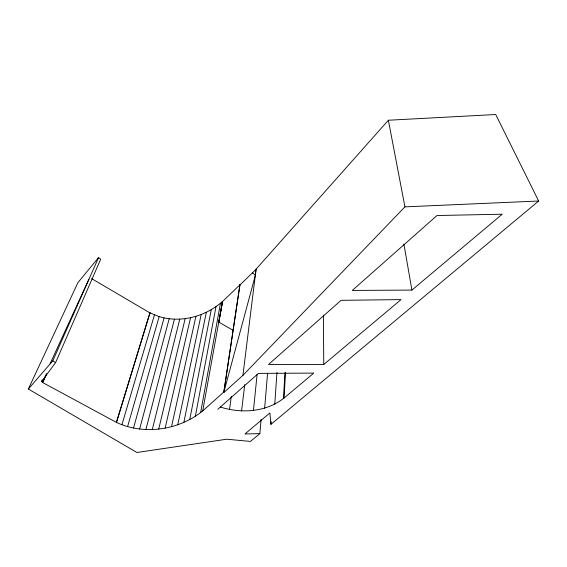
<?xml version="1.0" encoding="UTF-8"?>
<svg xmlns="http://www.w3.org/2000/svg" width="567" height="567" viewBox="0 0 567 567"><rect width="100%" height="100%" fill="white"/><g stroke="black" fill="none" stroke-linecap="round" stroke-linejoin="round"><path stroke-width="0.85" d="M220.372 407.042C241.195 413.683 265.781 412.209 283.479 398.445L284.918 372.803M283.479 398.445L284.088 398.02L285.499 372.384M274.768 404.151L276.958 372.441M256.071 269.19L255.398 275.115L223.767 392.591L239.926 284.832L223.767 392.591L242.924 375.361L256.071 269.19L388.367 120.239L495.728 114.513L538.65 201.016L270.962 424.336L271.154 421.692M264.64 408.205L267.589 373.157M46.437 374.206L42.844 382.3L41.497 381.577L55.587 362.625L100.713 259.176L98.516 257.638L77.927 282.614L28.35 389.026L136.895 452.487L226.729 439.205L250.458 441.431L259.842 433.613L261.082 419.537M253.456 410.473L257.085 374.518M241.606 410.912L244.738 384.61M229.507 409.494L231.315 396.376M46.614 373.639L42.66 382.548L116.355 422.358C143.933 435.456 179.044 430.197 202.702 410.912L222.519 301.389L218.819 322.134L232.853 330.164M218.819 322.134L222.519 301.389M200.619 412.62L220.464 303.239L222.229 301.672M195.346 416.277L216.013 306.612L220.464 303.239M189.739 419.53L211.285 309.625L216.013 306.612M183.864 422.365L206.331 312.261L211.285 309.625M177.776 424.754L201.2 314.494L206.331 312.261M171.51 426.682L195.927 316.308L201.2 314.494M165.139 428.135L190.569 317.69L195.927 316.308M158.71 429.099L185.168 318.633L190.569 317.69M152.282 429.58L179.774 319.129L185.168 318.633M145.903 429.566L174.438 319.171L179.774 319.129M139.624 429.063L169.186 318.767L174.438 319.171M133.507 428.071L164.083 317.917L169.186 318.767M127.589 426.604L159.157 316.62L149.844 312.835L91.62 278.603M121.933 424.669L154.465 314.898M116.355 422.358L149.95 312.708M116.582 422.273L150.035 312.764M28.35 389.026L52.795 360.832L98.516 257.638M41.497 381.577L42.22 379.961M50.094 363.731L88.906 279.24M242.924 375.361L404.937 206.863L538.65 201.016M240.011 284.896L256.156 269.254M222.611 301.453L239.926 284.832M202.702 410.912L223.441 392.371M217.806 409.31L258.424 373.398L313.778 373.093L284.088 398.02M411.918 290.077L502.227 214.206L437.029 215.517L352.277 290.432L411.918 290.077L403.917 244.193M323.757 364.489L401.032 299.596L341.086 300.333L268.538 364.461L323.757 364.489L323.388 315.167M259.842 433.613L244.987 433.953L269.871 412.953L270.962 424.336M159.157 316.62L164.083 317.917M52.795 360.832L55.587 362.625M252.372 272.883L255.398 275.115M388.367 120.239L404.937 206.863"/></g></svg>
